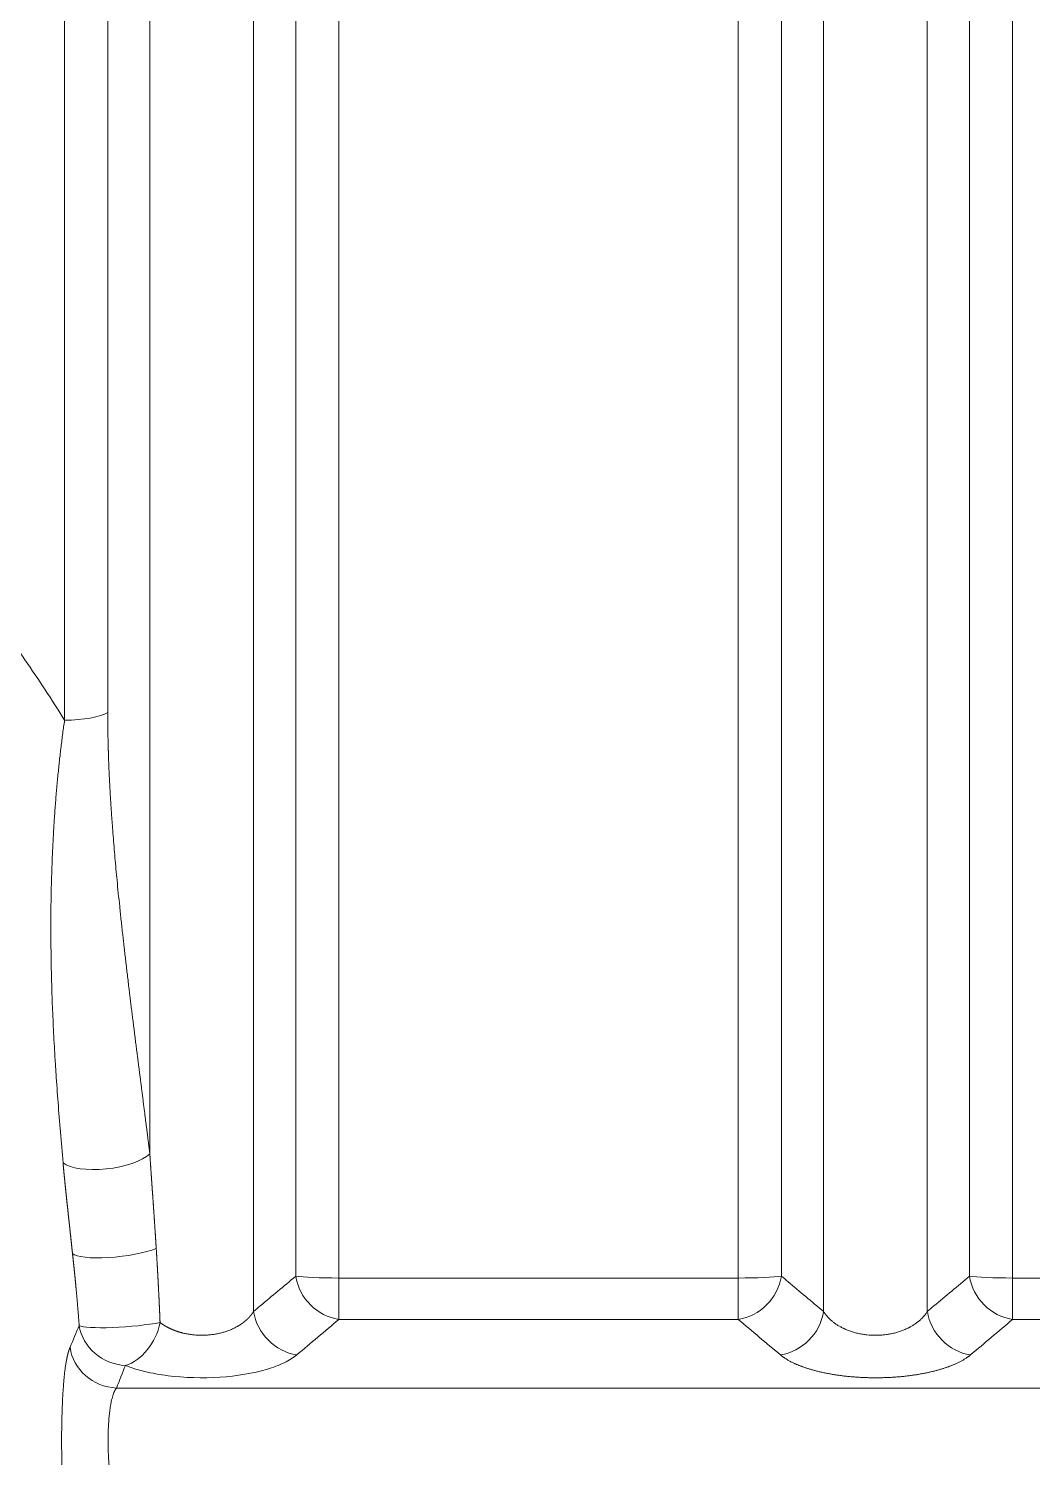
# Model space of a CAD drawing. Header units: millimetres. Extents: x 4664 to 8864, y -38 to 2932.
# Drawn here: x 8226.08 to 8253.87, y 2213.73 to 2253.27 of the extents above; entities that cross this region are included whole.
import ezdxf

# ---------------------------------------------------------------- set-up
doc = ezdxf.new("R2010")
doc.units = ezdxf.units.MM

msp = doc.modelspace()

# ---------------------------------------------------------------- linework, layer by layer
at = {"lineweight": 5}
for p, q in [((8229.44, 2222.134), (8229.44, 2274.057)), ((8232.313, 2217.773), (8232.313, 2274.057)), ((8248.088, 2217.773), (8248.088, 2274.057)), ((8250.961, 2217.773), (8250.961, 2274.057)), ((8227.08, 2271.134), (8227.08, 2234.135)), ((8234.673, 2217.553), (8234.673, 2271.134)), ((8245.728, 2217.553), (8245.728, 2271.134)), ((8253.321, 2271.134), (8253.321, 2217.553)), ((8228.274, 2234.352), (8228.274, 2270.722)), ((8233.478, 2270.722), (8233.478, 2218.747)), ((8246.923, 2218.747), (8246.923, 2270.722)), ((8252.127, 2270.722), (8252.127, 2218.747)), ((8245.728, 2218.698), (8234.673, 2218.698)), ((8255.019, 2218.698), (8253.321, 2218.698)), ((8234.673, 2217.553), (8245.728, 2217.553)), ((8253.321, 2217.553), (8255.019, 2217.553)), ((8257.907, 2215.653), (8228.514, 2215.653))]:
    msp.add_line(p, q, dxfattribs=at)
at = {"lineweight": 5, "extrusion": (0, 0, -1)}
for centre, major_axis, ratio, start_param, end_param in [((8227.08, 2234.499), (-1.306, 0), 0.278426, 3.557424, 4.712389), ((8228.245, 2222.19), (1.296, 0.16), 0.35862, 0.444825, 2.811339), ((8228.57, 2219.573), (1.298, 0.148), 0.217615, 0.656995, 2.962729), ((8234.673, 2218.78), (-1.306, 0), 0.063029, 4.712389, 5.867354), ((8234.673, 2218.78), (-0.843, 0.997), 0.871092, 3.911974, 5.320246), ((8245.728, 2218.78), (-1.306, 0), 0.063029, 3.557424, 4.712389), ((8245.728, 2218.78), (-0.843, -0.997), 0.871092, 4.104532, 5.512804), ((8253.321, 2218.78), (-1.306, 0), 0.063029, 4.712389, 5.867354), ((8253.321, 2218.78), (0.843, -0.997), 0.871092, 0.770381, 2.178653), ((8228.764, 2217.506), (-1.302, -0.095), 0.121176, 3.893779, 6.107343), ((8228.764, 2217.506), (0.485, 1.212), 0.714518, 1.322736, 2.630801), ((8233.507, 2217.798), (-0.84, 1), 0.87029, 3.909181, 5.323172), ((8246.894, 2217.798), (-0.84, -1), 0.87029, 4.101606, 5.515597), ((8252.156, 2217.798), (0.84, -1), 0.87029, 0.767588, 2.18158), ((8228.764, 2217.506), (-1.216, 0.477), 0.931354, 4.362239, 5.786054), ((8228.514, 2216.88), (-1.209, 0.494), 0.930648, 4.348997, 5.788724), ((8193.579, 2234.306), (0, 44.076), 0.874817, 1.992175, 2.007773)]:
    msp.add_ellipse(centre, major_axis=major_axis, ratio=ratio, start_param=start_param, end_param=end_param, dxfattribs=at)
at = {"lineweight": 5}
for points, degree, knots in [([(8227.08, 2234.135), (8226.728, 2234.702), (8226.363, 2235.258), (8225.606, 2236.349), (8225.213, 2236.885), (8224.401, 2237.935), (8223.981, 2238.45), (8223.331, 2239.207), (8223.111, 2239.457), (8222.776, 2239.827), (8222.607, 2240.012), (8222.407, 2240.225), (8222.307, 2240.332), (8222.257, 2240.385), (8222.232, 2240.411), (8222.219, 2240.425), (8222.213, 2240.431), (8222.21, 2240.435), (8222.208, 2240.436), (8222.207, 2240.437), (8222.207, 2240.437), (8222.207, 2240.438), (8221.75, 2240.918), (8221.282, 2241.386), (8220.563, 2242.069), (8220.321, 2242.293), (8219.953, 2242.625), (8219.768, 2242.79), (8219.551, 2242.98), (8219.442, 2243.075), (8219.387, 2243.122), (8219.359, 2243.146), (8219.346, 2243.158), (8219.339, 2243.164), (8219.336, 2243.166), (8219.334, 2243.168), (8219.333, 2243.169), (8219.333, 2243.169), (8219.332, 2243.169), (8219.332, 2243.169), (8218.823, 2243.606), (8218.305, 2244.029), (8217.249, 2244.846), (8216.712, 2245.241), (8216.165, 2245.621)], 3, [0, 0, 0, 0, 0.125, 0.125, 0.25, 0.25, 0.375, 0.375, 0.4375, 0.4375, 0.46875, 0.484375, 0.492188, 0.496094, 0.498047, 0.499023, 0.499512, 0.499756, 0.499878, 0.499939, 0.499939, 0.5, 0.5, 0.625, 0.625, 0.6875, 0.6875, 0.71875, 0.734375, 0.742188, 0.746094, 0.748047, 0.749023, 0.749512, 0.749756, 0.749878, 0.749939, 0.749969, 0.749969, 0.75, 0.75, 0.875, 0.875, 1, 1, 1, 1]), ([(8227.08, 2234.135), (8227.063, 2234.016), (8227.029, 2233.773), (8226.982, 2233.399), (8226.938, 2233.015), (8226.897, 2232.622), (8226.859, 2232.22), (8226.825, 2231.808), (8226.805, 2231.529), (8226.791, 2231.317), (8226.784, 2231.21), (8226.777, 2231.085), (8226.773, 2231.022), (8226.771, 2230.991), (8226.77, 2230.975), (8226.77, 2230.967), (8226.77, 2230.963), (8226.77, 2230.961), (8226.77, 2230.96), (8226.769, 2230.96), (8226.769, 2230.959), (8226.769, 2230.959), (8226.769, 2230.959), (8226.769, 2230.959), (8226.769, 2230.959), (8226.757, 2230.728), (8226.745, 2230.492), (8226.731, 2230.129), (8226.727, 2230.006), (8226.719, 2229.758), (8226.713, 2229.508), (8226.705, 2229.123), (8226.701, 2228.729), (8226.701, 2228.461), (8226.701, 2228.258), (8226.701, 2228.155), (8226.702, 2228.035), (8226.702, 2227.975), (8226.703, 2227.944), (8226.703, 2227.929), (8226.703, 2227.922), (8226.703, 2227.918), (8226.703, 2227.916), (8226.703, 2227.915), (8226.703, 2227.915), (8226.703, 2227.914), (8226.703, 2227.914), (8226.703, 2227.914), (8226.703, 2227.914), (8226.703, 2227.914), (8226.705, 2227.696), (8226.709, 2227.474), (8226.718, 2227.023), (8226.724, 2226.793), (8226.736, 2226.442), (8226.74, 2226.325), (8226.749, 2226.087), (8226.755, 2225.967), (8226.771, 2225.603), (8226.783, 2225.357), (8226.805, 2224.981), (8226.812, 2224.854), (8226.824, 2224.663), (8226.828, 2224.599), (8226.836, 2224.47), (8226.84, 2224.406), (8226.862, 2224.082), (8226.88, 2223.819), (8226.921, 2223.283), (8226.942, 2223.011), (8226.988, 2222.457), (8227.012, 2222.175), (8227.038, 2221.888)], 3, [0, 0, 0, 0, 0.03125, 0.0625, 0.09375, 0.125, 0.15625, 0.1875, 0.21875, 0.21875, 0.234375, 0.242188, 0.246094, 0.248047, 0.249023, 0.249512, 0.249756, 0.249878, 0.249939, 0.249969, 0.249985, 0.249992, 0.249996, 0.249996, 0.25, 0.25, 0.3125, 0.3125, 0.34375, 0.34375, 0.375, 0.40625, 0.4375, 0.46875, 0.46875, 0.484375, 0.492188, 0.496094, 0.498047, 0.499023, 0.499512, 0.499756, 0.499878, 0.499939, 0.499969, 0.499985, 0.499992, 0.499996, 0.499996, 0.5, 0.5, 0.5625, 0.5625, 0.625, 0.625, 0.65625, 0.65625, 0.6875, 0.6875, 0.75, 0.75, 0.78125, 0.78125, 0.796875, 0.796875, 0.8125, 0.8125, 0.875, 0.875, 0.9375, 0.9375, 1, 1, 1, 1]), ([(8229.44, 2222.134), (8229.439, 2222.143), (8229.436, 2222.163), (8229.433, 2222.192), (8229.429, 2222.222), (8229.425, 2222.255), (8229.42, 2222.288), (8229.416, 2222.323), (8229.412, 2222.36), (8229.407, 2222.398), (8229.402, 2222.437), (8229.397, 2222.478), (8229.391, 2222.52), (8229.386, 2222.564), (8229.38, 2222.609), (8229.374, 2222.656), (8229.368, 2222.704), (8229.362, 2222.753), (8229.356, 2222.804), (8229.349, 2222.856), (8229.342, 2222.91), (8229.335, 2222.965), (8229.328, 2223.022), (8229.321, 2223.08), (8229.313, 2223.139), (8229.306, 2223.2), (8229.298, 2223.262), (8229.29, 2223.326), (8229.281, 2223.391), (8229.273, 2223.458), (8229.264, 2223.525), (8229.256, 2223.595), (8229.244, 2223.686), (8229.229, 2223.799), (8229.213, 2223.93), (8229.197, 2224.057), (8229.181, 2224.18), (8229.166, 2224.298), (8229.151, 2224.413), (8229.137, 2224.523), (8229.124, 2224.629), (8229.111, 2224.731), (8229.098, 2224.829), (8229.086, 2224.923), (8229.075, 2225.013), (8229.064, 2225.098), (8229.049, 2225.215), (8229.03, 2225.363), (8229.008, 2225.543), (8228.986, 2225.718), (8228.964, 2225.889), (8228.943, 2226.057), (8228.923, 2226.221), (8228.903, 2226.38), (8228.884, 2226.536), (8228.856, 2226.771), (8228.819, 2227.08), (8228.773, 2227.463), (8228.731, 2227.833), (8228.688, 2228.208), (8228.647, 2228.588), (8228.606, 2228.971), (8228.568, 2229.342), (8228.533, 2229.691), (8228.503, 2230.019), (8228.475, 2230.328), (8228.449, 2230.632), (8228.424, 2230.931), (8228.406, 2231.179), (8228.391, 2231.376), (8228.381, 2231.523), (8228.371, 2231.668), (8228.362, 2231.812), (8228.353, 2231.954), (8228.344, 2232.094), (8228.337, 2232.233), (8228.329, 2232.37), (8228.322, 2232.505), (8228.316, 2232.638), (8228.311, 2232.739), (8228.308, 2232.806), (8228.307, 2232.842), (8228.305, 2232.877), (8228.304, 2232.913), (8228.303, 2232.948), (8228.301, 2232.984), (8228.3, 2233.019), (8228.299, 2233.054), (8228.297, 2233.09), (8228.296, 2233.125), (8228.295, 2233.16), (8228.294, 2233.195), (8228.293, 2233.23), (8228.292, 2233.265), (8228.291, 2233.3), (8228.29, 2233.334), (8228.289, 2233.369), (8228.288, 2233.404), (8228.287, 2233.438), (8228.286, 2233.473), (8228.285, 2233.507), (8228.284, 2233.542), (8228.283, 2233.576), (8228.283, 2233.611), (8228.282, 2233.645), (8228.281, 2233.679), (8228.281, 2233.713), (8228.28, 2233.747), (8228.279, 2233.781), (8228.279, 2233.815), (8228.278, 2233.849), (8228.278, 2233.883), (8228.277, 2233.917), (8228.277, 2233.951), (8228.276, 2233.985), (8228.276, 2234.018), (8228.276, 2234.052), (8228.276, 2234.085), (8228.275, 2234.119), (8228.275, 2234.152), (8228.275, 2234.186), (8228.275, 2234.219), (8228.275, 2234.252), (8228.275, 2234.286), (8228.274, 2234.319), (8228.274, 2234.341), (8228.274, 2234.352)], 3, [0, 0, 0, 0, 0.002258, 0.004635, 0.007131, 0.009745, 0.012478, 0.01533, 0.0183, 0.021389, 0.024597, 0.027923, 0.031367, 0.03493, 0.038611, 0.04241, 0.046328, 0.050363, 0.054517, 0.058789, 0.063178, 0.067686, 0.072311, 0.077054, 0.081915, 0.086893, 0.091989, 0.097203, 0.102533, 0.107981, 0.113546, 0.119229, 0.125028, 0.136149, 0.146931, 0.157375, 0.167481, 0.177248, 0.186679, 0.195773, 0.20453, 0.212952, 0.221038, 0.228788, 0.236204, 0.243284, 0.250031, 0.265189, 0.280029, 0.294551, 0.308755, 0.322642, 0.336213, 0.349469, 0.362409, 0.375035, 0.407781, 0.439525, 0.470274, 0.500032, 0.53287, 0.564637, 0.595338, 0.62498, 0.650928, 0.676384, 0.701352, 0.725837, 0.749842, 0.761985, 0.773967, 0.78579, 0.797454, 0.808959, 0.820307, 0.831498, 0.842533, 0.853413, 0.864137, 0.874708, 0.877567, 0.880419, 0.883266, 0.886106, 0.88894, 0.891767, 0.894589, 0.897405, 0.900214, 0.903017, 0.905814, 0.908606, 0.911391, 0.91417, 0.916942, 0.919709, 0.92247, 0.925225, 0.927974, 0.930717, 0.933454, 0.936186, 0.938911, 0.94163, 0.944344, 0.947051, 0.949753, 0.952449, 0.955139, 0.957824, 0.960502, 0.963175, 0.965842, 0.968504, 0.971159, 0.973809, 0.976454, 0.979092, 0.981725, 0.984353, 0.986975, 0.989591, 0.992201, 0.994806, 0.997406, 1, 1, 1, 1]), ([(8227.038, 2221.888), (8227.038, 2221.883), (8227.039, 2221.872), (8227.04, 2221.856), (8227.042, 2221.84), (8227.043, 2221.824), (8227.045, 2221.808), (8227.046, 2221.792), (8227.048, 2221.776), (8227.049, 2221.76), (8227.051, 2221.744), (8227.052, 2221.728), (8227.054, 2221.712), (8227.055, 2221.696), (8227.057, 2221.68), (8227.058, 2221.663), (8227.06, 2221.647), (8227.061, 2221.631), (8227.063, 2221.615), (8227.064, 2221.598), (8227.066, 2221.582), (8227.067, 2221.566), (8227.069, 2221.55), (8227.071, 2221.533), (8227.072, 2221.517), (8227.074, 2221.501), (8227.075, 2221.484), (8227.077, 2221.468), (8227.079, 2221.452), (8227.08, 2221.435), (8227.082, 2221.419), (8227.084, 2221.402), (8227.085, 2221.386), (8227.087, 2221.369), (8227.088, 2221.353), (8227.09, 2221.336), (8227.092, 2221.32), (8227.093, 2221.303), (8227.095, 2221.287), (8227.097, 2221.27), (8227.099, 2221.254), (8227.1, 2221.237), (8227.102, 2221.22), (8227.104, 2221.204), (8227.105, 2221.187), (8227.107, 2221.17), (8227.109, 2221.154), (8227.111, 2221.137), (8227.112, 2221.12), (8227.114, 2221.104), (8227.116, 2221.087), (8227.118, 2221.07), (8227.119, 2221.053), (8227.121, 2221.036), (8227.123, 2221.02), (8227.125, 2221.003), (8227.126, 2220.986), (8227.128, 2220.969), (8227.13, 2220.952), (8227.132, 2220.935), (8227.134, 2220.918), (8227.135, 2220.901), (8227.137, 2220.884), (8227.139, 2220.867), (8227.141, 2220.85), (8227.143, 2220.833), (8227.144, 2220.816), (8227.146, 2220.799), (8227.148, 2220.782), (8227.15, 2220.765), (8227.152, 2220.748), (8227.154, 2220.731), (8227.155, 2220.714), (8227.157, 2220.696), (8227.159, 2220.679), (8227.161, 2220.662), (8227.163, 2220.645), (8227.165, 2220.628), (8227.167, 2220.61), (8227.168, 2220.593), (8227.17, 2220.576), (8227.172, 2220.559), (8227.174, 2220.541), (8227.176, 2220.524), (8227.178, 2220.507), (8227.18, 2220.489), (8227.182, 2220.472), (8227.183, 2220.454), (8227.185, 2220.437), (8227.187, 2220.42), (8227.189, 2220.402), (8227.191, 2220.385), (8227.193, 2220.367), (8227.195, 2220.35), (8227.197, 2220.332), (8227.199, 2220.315), (8227.201, 2220.297), (8227.202, 2220.279), (8227.204, 2220.262), (8227.206, 2220.244), (8227.208, 2220.227), (8227.21, 2220.209), (8227.212, 2220.191), (8227.214, 2220.174), (8227.216, 2220.156), (8227.218, 2220.138), (8227.22, 2220.12), (8227.222, 2220.103), (8227.224, 2220.085), (8227.225, 2220.067), (8227.227, 2220.049), (8227.229, 2220.031), (8227.231, 2220.013), (8227.233, 2219.996), (8227.235, 2219.978), (8227.237, 2219.96), (8227.239, 2219.942), (8227.241, 2219.924), (8227.243, 2219.906), (8227.245, 2219.888), (8227.247, 2219.87), (8227.249, 2219.852), (8227.251, 2219.834), (8227.253, 2219.816), (8227.254, 2219.798), (8227.256, 2219.78), (8227.258, 2219.762), (8227.26, 2219.743), (8227.262, 2219.725), (8227.264, 2219.707), (8227.266, 2219.689), (8227.268, 2219.671), (8227.27, 2219.653), (8227.272, 2219.634), (8227.274, 2219.616), (8227.276, 2219.598), (8227.278, 2219.58), (8227.28, 2219.561), (8227.282, 2219.543), (8227.284, 2219.525), (8227.285, 2219.506), (8227.287, 2219.488), (8227.289, 2219.469), (8227.291, 2219.451), (8227.293, 2219.433), (8227.295, 2219.414), (8227.297, 2219.396), (8227.298, 2219.383), (8227.299, 2219.377)], 3, [0, 0, 0, 0, 0.006599, 0.013201, 0.019807, 0.026414, 0.033025, 0.039639, 0.046256, 0.052876, 0.059498, 0.066124, 0.072752, 0.079384, 0.086019, 0.092656, 0.099297, 0.105941, 0.112588, 0.119238, 0.125891, 0.132547, 0.139206, 0.145868, 0.152534, 0.159202, 0.165874, 0.172549, 0.179227, 0.185909, 0.192593, 0.199281, 0.205972, 0.212666, 0.219364, 0.226064, 0.232768, 0.239476, 0.246186, 0.2529, 0.259618, 0.266338, 0.273062, 0.27979, 0.28652, 0.293255, 0.299992, 0.306733, 0.313477, 0.320225, 0.326976, 0.333731, 0.340489, 0.347251, 0.354016, 0.360785, 0.367557, 0.374333, 0.381112, 0.387895, 0.394681, 0.401471, 0.408264, 0.415062, 0.421862, 0.428667, 0.435475, 0.442286, 0.449102, 0.455921, 0.462743, 0.469569, 0.4764, 0.483233, 0.490071, 0.496912, 0.503757, 0.510605, 0.517458, 0.524314, 0.531174, 0.538038, 0.544906, 0.551777, 0.558652, 0.565532, 0.572415, 0.579302, 0.586192, 0.593087, 0.599985, 0.606888, 0.613794, 0.620705, 0.627619, 0.634537, 0.641459, 0.648385, 0.655316, 0.66225, 0.669188, 0.67613, 0.683076, 0.690027, 0.696981, 0.703939, 0.710902, 0.717868, 0.724839, 0.731814, 0.738792, 0.745775, 0.752763, 0.759754, 0.766749, 0.773749, 0.780753, 0.787761, 0.794773, 0.801789, 0.80881, 0.815835, 0.822864, 0.829897, 0.836935, 0.843976, 0.851023, 0.858073, 0.865128, 0.872187, 0.87925, 0.886318, 0.89339, 0.900467, 0.907547, 0.914633, 0.921722, 0.928816, 0.935915, 0.943017, 0.950125, 0.957236, 0.964352, 0.971473, 0.978598, 0.985727, 0.992861, 1, 1, 1, 1]), ([(8229.617, 2219.518), (8229.617, 2219.526), (8229.616, 2219.542), (8229.614, 2219.567), (8229.612, 2219.591), (8229.611, 2219.616), (8229.609, 2219.641), (8229.608, 2219.665), (8229.606, 2219.69), (8229.605, 2219.714), (8229.603, 2219.739), (8229.601, 2219.763), (8229.6, 2219.788), (8229.598, 2219.813), (8229.597, 2219.837), (8229.595, 2219.862), (8229.594, 2219.886), (8229.592, 2219.911), (8229.59, 2219.935), (8229.589, 2219.96), (8229.587, 2219.984), (8229.585, 2220.009), (8229.584, 2220.033), (8229.582, 2220.058), (8229.581, 2220.082), (8229.579, 2220.107), (8229.577, 2220.132), (8229.576, 2220.156), (8229.574, 2220.181), (8229.572, 2220.205), (8229.571, 2220.23), (8229.569, 2220.254), (8229.567, 2220.279), (8229.566, 2220.303), (8229.564, 2220.328), (8229.562, 2220.352), (8229.561, 2220.377), (8229.559, 2220.401), (8229.557, 2220.426), (8229.556, 2220.45), (8229.554, 2220.475), (8229.552, 2220.499), (8229.551, 2220.524), (8229.549, 2220.548), (8229.547, 2220.573), (8229.546, 2220.597), (8229.544, 2220.622), (8229.542, 2220.646), (8229.541, 2220.671), (8229.539, 2220.695), (8229.537, 2220.72), (8229.536, 2220.744), (8229.534, 2220.769), (8229.532, 2220.793), (8229.531, 2220.817), (8229.529, 2220.842), (8229.527, 2220.866), (8229.525, 2220.891), (8229.524, 2220.915), (8229.522, 2220.94), (8229.52, 2220.964), (8229.519, 2220.989), (8229.517, 2221.013), (8229.515, 2221.038), (8229.514, 2221.062), (8229.512, 2221.086), (8229.51, 2221.111), (8229.508, 2221.135), (8229.507, 2221.16), (8229.505, 2221.184), (8229.503, 2221.209), (8229.502, 2221.233), (8229.5, 2221.257), (8229.498, 2221.282), (8229.496, 2221.306), (8229.495, 2221.331), (8229.493, 2221.355), (8229.491, 2221.379), (8229.49, 2221.404), (8229.488, 2221.428), (8229.486, 2221.453), (8229.485, 2221.477), (8229.483, 2221.501), (8229.481, 2221.526), (8229.48, 2221.55), (8229.478, 2221.575), (8229.476, 2221.599), (8229.474, 2221.623), (8229.473, 2221.648), (8229.471, 2221.672), (8229.469, 2221.696), (8229.468, 2221.721), (8229.466, 2221.745), (8229.464, 2221.769), (8229.463, 2221.794), (8229.461, 2221.818), (8229.459, 2221.842), (8229.458, 2221.867), (8229.456, 2221.891), (8229.454, 2221.915), (8229.453, 2221.94), (8229.451, 2221.964), (8229.449, 2221.988), (8229.448, 2222.013), (8229.446, 2222.037), (8229.445, 2222.061), (8229.443, 2222.086), (8229.441, 2222.11), (8229.44, 2222.126), (8229.44, 2222.134)], 3, [0, 0, 0, 0, 0.009303, 0.018608, 0.027912, 0.037218, 0.046525, 0.055832, 0.06514, 0.074449, 0.083758, 0.093068, 0.10238, 0.111692, 0.121004, 0.130318, 0.139632, 0.148947, 0.158263, 0.167579, 0.176897, 0.186215, 0.195534, 0.204853, 0.214174, 0.223495, 0.232817, 0.24214, 0.251464, 0.260789, 0.270114, 0.27944, 0.288767, 0.298094, 0.307423, 0.316752, 0.326082, 0.335413, 0.344745, 0.354077, 0.363411, 0.372745, 0.382079, 0.391415, 0.400752, 0.410089, 0.419427, 0.428766, 0.438106, 0.447446, 0.456788, 0.46613, 0.475473, 0.484817, 0.494161, 0.503507, 0.512853, 0.5222, 0.531548, 0.540897, 0.550246, 0.559596, 0.568948, 0.578299, 0.587652, 0.597006, 0.60636, 0.615716, 0.625072, 0.634429, 0.643786, 0.653145, 0.662504, 0.671865, 0.681226, 0.690588, 0.69995, 0.709314, 0.718678, 0.728043, 0.73741, 0.746776, 0.756144, 0.765513, 0.774882, 0.784252, 0.793623, 0.802995, 0.812368, 0.821742, 0.831116, 0.840491, 0.849867, 0.859244, 0.868622, 0.878001, 0.88738, 0.896761, 0.906142, 0.915524, 0.924907, 0.93429, 0.943675, 0.95306, 0.962447, 0.971834, 0.981222, 0.99061, 1, 1, 1, 1]), ([(8229.723, 2217.467), (8229.723, 2217.475), (8229.722, 2217.492), (8229.721, 2217.517), (8229.72, 2217.542), (8229.719, 2217.568), (8229.718, 2217.593), (8229.717, 2217.618), (8229.716, 2217.643), (8229.715, 2217.668), (8229.714, 2217.693), (8229.713, 2217.718), (8229.712, 2217.743), (8229.711, 2217.768), (8229.709, 2217.793), (8229.708, 2217.817), (8229.707, 2217.842), (8229.706, 2217.867), (8229.705, 2217.892), (8229.704, 2217.917), (8229.703, 2217.941), (8229.702, 2217.966), (8229.7, 2217.991), (8229.699, 2218.015), (8229.698, 2218.04), (8229.697, 2218.065), (8229.696, 2218.089), (8229.695, 2218.114), (8229.694, 2218.138), (8229.692, 2218.163), (8229.691, 2218.187), (8229.69, 2218.212), (8229.689, 2218.236), (8229.688, 2218.261), (8229.686, 2218.285), (8229.685, 2218.309), (8229.684, 2218.334), (8229.683, 2218.358), (8229.682, 2218.382), (8229.68, 2218.407), (8229.679, 2218.431), (8229.678, 2218.455), (8229.677, 2218.479), (8229.675, 2218.503), (8229.674, 2218.528), (8229.673, 2218.552), (8229.672, 2218.576), (8229.67, 2218.6), (8229.669, 2218.624), (8229.668, 2218.648), (8229.666, 2218.672), (8229.665, 2218.696), (8229.664, 2218.72), (8229.663, 2218.744), (8229.661, 2218.767), (8229.66, 2218.791), (8229.659, 2218.815), (8229.657, 2218.839), (8229.656, 2218.863), (8229.655, 2218.886), (8229.653, 2218.91), (8229.652, 2218.934), (8229.651, 2218.958), (8229.649, 2218.981), (8229.648, 2219.005), (8229.647, 2219.028), (8229.645, 2219.052), (8229.644, 2219.075), (8229.642, 2219.099), (8229.641, 2219.122), (8229.64, 2219.146), (8229.638, 2219.169), (8229.637, 2219.193), (8229.636, 2219.216), (8229.634, 2219.24), (8229.633, 2219.263), (8229.631, 2219.286), (8229.63, 2219.309), (8229.629, 2219.333), (8229.627, 2219.356), (8229.626, 2219.379), (8229.624, 2219.402), (8229.623, 2219.425), (8229.621, 2219.449), (8229.62, 2219.472), (8229.619, 2219.495), (8229.618, 2219.51), (8229.617, 2219.518)], 3, [0, 0, 0, 0, 0.012238, 0.024464, 0.036679, 0.048883, 0.061075, 0.073256, 0.085426, 0.097584, 0.109731, 0.121867, 0.133992, 0.146105, 0.158207, 0.170297, 0.182377, 0.194445, 0.206502, 0.218547, 0.230581, 0.242604, 0.254616, 0.266616, 0.278606, 0.290583, 0.30255, 0.314505, 0.326449, 0.338382, 0.350304, 0.362214, 0.374113, 0.386001, 0.397877, 0.409742, 0.421596, 0.433439, 0.445271, 0.457091, 0.4689, 0.480698, 0.492484, 0.504259, 0.516023, 0.527776, 0.539518, 0.551248, 0.562967, 0.574675, 0.586372, 0.598058, 0.609732, 0.621395, 0.633047, 0.644687, 0.656317, 0.667935, 0.679542, 0.691138, 0.702722, 0.714296, 0.725858, 0.737409, 0.748949, 0.760478, 0.771995, 0.783501, 0.794997, 0.80648, 0.817953, 0.829415, 0.840865, 0.852305, 0.863733, 0.87515, 0.886555, 0.89795, 0.909333, 0.920706, 0.932067, 0.943417, 0.954756, 0.966084, 0.9774, 0.988706, 1, 1, 1, 1]), ([(8227.299, 2219.377), (8227.3, 2219.371), (8227.301, 2219.358), (8227.303, 2219.339), (8227.305, 2219.32), (8227.307, 2219.301), (8227.31, 2219.282), (8227.312, 2219.263), (8227.314, 2219.244), (8227.316, 2219.225), (8227.318, 2219.206), (8227.32, 2219.187), (8227.322, 2219.168), (8227.324, 2219.149), (8227.326, 2219.13), (8227.328, 2219.11), (8227.33, 2219.091), (8227.332, 2219.072), (8227.334, 2219.053), (8227.337, 2219.033), (8227.339, 2219.014), (8227.341, 2218.995), (8227.343, 2218.975), (8227.345, 2218.956), (8227.347, 2218.937), (8227.349, 2218.917), (8227.351, 2218.898), (8227.353, 2218.878), (8227.355, 2218.859), (8227.357, 2218.839), (8227.359, 2218.82), (8227.361, 2218.8), (8227.363, 2218.781), (8227.365, 2218.761), (8227.367, 2218.742), (8227.369, 2218.722), (8227.371, 2218.702), (8227.372, 2218.683), (8227.374, 2218.663), (8227.376, 2218.643), (8227.378, 2218.624), (8227.38, 2218.604), (8227.382, 2218.584), (8227.384, 2218.564), (8227.386, 2218.545), (8227.388, 2218.525), (8227.39, 2218.505), (8227.392, 2218.485), (8227.394, 2218.465), (8227.395, 2218.445), (8227.397, 2218.425), (8227.399, 2218.405), (8227.402, 2218.379), (8227.405, 2218.345), (8227.409, 2218.304), (8227.412, 2218.264), (8227.416, 2218.223), (8227.42, 2218.182), (8227.423, 2218.141), (8227.427, 2218.1), (8227.43, 2218.059), (8227.434, 2218.017), (8227.437, 2217.976), (8227.441, 2217.934), (8227.444, 2217.893), (8227.448, 2217.851), (8227.451, 2217.809), (8227.455, 2217.767), (8227.458, 2217.725), (8227.461, 2217.683), (8227.465, 2217.64), (8227.468, 2217.598), (8227.471, 2217.556), (8227.474, 2217.513), (8227.478, 2217.47), (8227.481, 2217.427), (8227.483, 2217.399), (8227.484, 2217.385)], 3, [0, 0, 0, 0, 0.009611, 0.019231, 0.028858, 0.038493, 0.048136, 0.057787, 0.067445, 0.077112, 0.086786, 0.096469, 0.106159, 0.115857, 0.125564, 0.135278, 0.145, 0.15473, 0.164469, 0.174215, 0.183969, 0.193732, 0.203502, 0.213281, 0.223068, 0.232862, 0.242665, 0.252476, 0.262295, 0.272123, 0.281958, 0.291802, 0.301654, 0.311514, 0.321382, 0.331258, 0.341143, 0.351036, 0.360937, 0.370847, 0.380764, 0.39069, 0.400625, 0.410567, 0.420518, 0.430478, 0.440445, 0.450421, 0.460406, 0.470399, 0.4804, 0.490409, 0.500427, 0.520722, 0.541061, 0.561446, 0.581874, 0.602348, 0.622867, 0.643431, 0.66404, 0.684694, 0.705394, 0.726139, 0.74693, 0.767766, 0.788648, 0.809576, 0.83055, 0.851569, 0.872635, 0.893747, 0.914905, 0.936109, 0.957359, 0.978656, 1, 1, 1, 1]), ([(8233.478, 2218.747), (8233.151, 2218.473), (8232.823, 2218.199), (8232.434, 2217.875), (8232.373, 2217.824), (8232.313, 2217.773)], 3, [0, 0, 0, 0, 0.843933, 0.843933, 1, 1, 1, 1]), ([(8248.088, 2217.773), (8247.76, 2218.047), (8247.432, 2218.321), (8247.044, 2218.646), (8246.984, 2218.696), (8246.923, 2218.747)], 3, [0, 0, 0, 0, 0.843933, 0.843933, 1, 1, 1, 1]), ([(8252.127, 2218.747), (8251.8, 2218.473), (8251.472, 2218.199), (8251.083, 2217.875), (8251.022, 2217.824), (8250.961, 2217.773)], 3, [0, 0, 0, 0, 0.843933, 0.843933, 1, 1, 1, 1]), ([(8232.313, 2217.773), (8232.312, 2217.772), (8232.31, 2217.769), (8232.308, 2217.766), (8232.306, 2217.762), (8232.303, 2217.758), (8232.301, 2217.754), (8232.298, 2217.751), (8232.296, 2217.747), (8232.293, 2217.743), (8232.291, 2217.739), (8232.288, 2217.736), (8232.286, 2217.732), (8232.283, 2217.728), (8232.281, 2217.725), (8232.278, 2217.721), (8232.275, 2217.717), (8232.273, 2217.714), (8232.27, 2217.71), (8232.267, 2217.706), (8232.265, 2217.703), (8232.262, 2217.699), (8232.259, 2217.696), (8232.257, 2217.692), (8232.254, 2217.689), (8232.251, 2217.685), (8232.249, 2217.681), (8232.246, 2217.678), (8232.243, 2217.674), (8232.24, 2217.671), (8232.237, 2217.667), (8232.235, 2217.664), (8232.232, 2217.66), (8232.229, 2217.657), (8232.226, 2217.654), (8232.223, 2217.65), (8232.22, 2217.647), (8232.217, 2217.643), (8232.214, 2217.64), (8232.211, 2217.637), (8232.208, 2217.633), (8232.205, 2217.63), (8232.202, 2217.626), (8232.199, 2217.623), (8232.196, 2217.62), (8232.193, 2217.617), (8232.19, 2217.613), (8232.187, 2217.61), (8232.184, 2217.607), (8232.181, 2217.603), (8232.178, 2217.6), (8232.175, 2217.597), (8232.172, 2217.594), (8232.169, 2217.59), (8232.166, 2217.587), (8232.163, 2217.584), (8232.159, 2217.581), (8232.156, 2217.578), (8232.153, 2217.575), (8232.15, 2217.571), (8232.147, 2217.568), (8232.143, 2217.565), (8232.14, 2217.562), (8232.137, 2217.559), (8232.134, 2217.556), (8232.13, 2217.553), (8232.127, 2217.55), (8232.124, 2217.547), (8232.121, 2217.544), (8232.117, 2217.541), (8232.114, 2217.538), (8232.111, 2217.535), (8232.107, 2217.532), (8232.104, 2217.529), (8232.101, 2217.526), (8232.097, 2217.523), (8232.094, 2217.52), (8232.09, 2217.517), (8232.087, 2217.514), (8232.084, 2217.511), (8232.08, 2217.508), (8232.077, 2217.505), (8232.073, 2217.502), (8232.07, 2217.499), (8232.066, 2217.497), (8232.063, 2217.494), (8232.059, 2217.491), (8232.056, 2217.488), (8232.052, 2217.485), (8232.049, 2217.482), (8232.045, 2217.48), (8232.042, 2217.477), (8232.038, 2217.474), (8232.035, 2217.471), (8232.031, 2217.469), (8232.028, 2217.466), (8232.024, 2217.463), (8232.021, 2217.461), (8232.017, 2217.458), (8232.013, 2217.455), (8232.01, 2217.453), (8232.006, 2217.45), (8232.003, 2217.447), (8231.999, 2217.445), (8231.995, 2217.442), (8231.992, 2217.439), (8231.988, 2217.437), (8231.984, 2217.434), (8231.981, 2217.432), (8231.977, 2217.429), (8231.973, 2217.427), (8231.97, 2217.424), (8231.966, 2217.422), (8231.962, 2217.419), (8231.959, 2217.417), (8231.955, 2217.414), (8231.951, 2217.412), (8231.948, 2217.409), (8231.944, 2217.407), (8231.94, 2217.404), (8231.936, 2217.402), (8231.933, 2217.399), (8231.929, 2217.397), (8231.925, 2217.395), (8231.921, 2217.392), (8231.918, 2217.39), (8231.914, 2217.388), (8231.91, 2217.385), (8231.906, 2217.383), (8231.902, 2217.381), (8231.899, 2217.378), (8231.895, 2217.376), (8231.891, 2217.374), (8231.859, 2217.355), (8231.798, 2217.321), (8231.702, 2217.276), (8231.602, 2217.237), (8231.5, 2217.203), (8231.395, 2217.174), (8231.289, 2217.151), (8231.179, 2217.133), (8231.064, 2217.12), (8230.946, 2217.114), (8230.828, 2217.113), (8230.709, 2217.119), (8230.592, 2217.131), (8230.475, 2217.149), (8230.397, 2217.165), (8230.353, 2217.176), (8230.344, 2217.178), (8230.335, 2217.181), (8230.325, 2217.183), (8230.316, 2217.186), (8230.307, 2217.188), (8230.298, 2217.191), (8230.288, 2217.193), (8230.279, 2217.196), (8230.27, 2217.198), (8230.261, 2217.201), (8230.252, 2217.204), (8230.242, 2217.207), (8230.233, 2217.21), (8230.224, 2217.212), (8230.215, 2217.215), (8230.206, 2217.218), (8230.197, 2217.221), (8230.188, 2217.224), (8230.179, 2217.228), (8230.17, 2217.231), (8230.161, 2217.234), (8230.152, 2217.237), (8230.143, 2217.241), (8230.134, 2217.244), (8230.125, 2217.247), (8230.116, 2217.251), (8230.107, 2217.254), (8230.098, 2217.258), (8230.089, 2217.261), (8230.081, 2217.265), (8230.072, 2217.268), (8230.063, 2217.272), (8230.054, 2217.276), (8230.046, 2217.28), (8230.037, 2217.284), (8230.028, 2217.287), (8230.02, 2217.291), (8230.011, 2217.295), (8230.002, 2217.299), (8229.994, 2217.303), (8229.985, 2217.307), (8229.977, 2217.312), (8229.968, 2217.316), (8229.96, 2217.32), (8229.951, 2217.324), (8229.943, 2217.329), (8229.935, 2217.333), (8229.926, 2217.337), (8229.918, 2217.342), (8229.91, 2217.346), (8229.902, 2217.351), (8229.893, 2217.355), (8229.885, 2217.36), (8229.877, 2217.365), (8229.869, 2217.369), (8229.861, 2217.374), (8229.853, 2217.379), (8229.845, 2217.384), (8229.837, 2217.389), (8229.829, 2217.393), (8229.821, 2217.398), (8229.814, 2217.403), (8229.806, 2217.408), (8229.798, 2217.414), (8229.79, 2217.419), (8229.783, 2217.424), (8229.775, 2217.429), (8229.768, 2217.434), (8229.76, 2217.44), (8229.753, 2217.445), (8229.745, 2217.45), (8229.738, 2217.456), (8229.73, 2217.461), (8229.726, 2217.465), (8229.723, 2217.467)], 3, [0, 0, 0, 0, 0.002134, 0.004264, 0.00639, 0.008513, 0.010632, 0.012747, 0.014858, 0.016966, 0.01907, 0.02117, 0.023266, 0.025359, 0.027448, 0.029533, 0.031614, 0.033692, 0.035766, 0.037836, 0.039903, 0.041965, 0.044025, 0.04608, 0.048132, 0.050179, 0.052224, 0.054264, 0.056301, 0.058334, 0.060363, 0.062389, 0.064411, 0.066429, 0.068444, 0.070455, 0.072462, 0.074465, 0.076465, 0.078461, 0.080453, 0.082442, 0.084427, 0.086408, 0.088386, 0.09036, 0.09233, 0.094297, 0.09626, 0.098219, 0.100175, 0.102126, 0.104075, 0.106019, 0.10796, 0.109897, 0.111831, 0.113761, 0.115687, 0.11761, 0.119529, 0.121444, 0.123356, 0.125264, 0.127168, 0.129069, 0.130966, 0.13286, 0.13475, 0.136636, 0.138519, 0.140398, 0.142273, 0.144145, 0.146013, 0.147877, 0.149738, 0.151596, 0.153449, 0.155299, 0.157146, 0.158989, 0.160828, 0.162664, 0.164496, 0.166325, 0.16815, 0.169971, 0.171789, 0.173603, 0.175414, 0.177221, 0.179024, 0.180824, 0.182621, 0.184414, 0.186203, 0.187989, 0.189771, 0.191549, 0.193325, 0.195096, 0.196864, 0.198629, 0.20039, 0.202147, 0.203901, 0.205651, 0.207398, 0.209142, 0.210881, 0.212618, 0.214351, 0.21608, 0.217806, 0.219528, 0.221247, 0.222962, 0.224674, 0.226383, 0.228088, 0.229789, 0.231487, 0.233182, 0.234873, 0.23656, 0.238244, 0.239925, 0.241602, 0.243276, 0.244947, 0.246614, 0.248277, 0.249937, 0.288194, 0.325493, 0.36189, 0.397448, 0.432233, 0.466318, 0.499781, 0.535351, 0.570803, 0.606242, 0.641777, 0.677514, 0.713558, 0.750009, 0.753051, 0.756099, 0.759155, 0.762217, 0.765286, 0.768362, 0.771445, 0.774535, 0.777632, 0.780736, 0.783848, 0.786967, 0.790093, 0.793226, 0.796367, 0.799515, 0.802671, 0.805834, 0.809005, 0.812183, 0.815369, 0.818563, 0.821765, 0.824974, 0.828192, 0.831417, 0.83465, 0.837891, 0.841141, 0.844398, 0.847664, 0.850937, 0.854219, 0.857509, 0.860808, 0.864115, 0.86743, 0.870754, 0.874086, 0.877427, 0.880776, 0.884134, 0.8875, 0.890875, 0.894259, 0.897652, 0.901053, 0.904463, 0.907882, 0.91131, 0.914747, 0.918193, 0.921648, 0.925112, 0.928584, 0.932067, 0.935558, 0.939058, 0.942568, 0.946087, 0.949615, 0.953152, 0.956699, 0.960255, 0.96382, 0.967395, 0.97098, 0.974574, 0.978177, 0.98179, 0.985413, 0.989045, 0.992687, 0.996339, 1, 1, 1, 1]), ([(8250.961, 2217.773), (8250.946, 2217.748), (8250.929, 2217.724), (8250.893, 2217.676), (8250.875, 2217.653), (8250.835, 2217.608), (8250.794, 2217.565), (8250.727, 2217.505), (8250.656, 2217.45), (8250.582, 2217.399), (8250.531, 2217.368), (8250.492, 2217.346), (8250.472, 2217.336), (8250.449, 2217.324), (8250.438, 2217.318), (8250.432, 2217.315), (8250.429, 2217.314), (8250.427, 2217.313), (8250.427, 2217.313), (8250.426, 2217.312), (8250.426, 2217.312), (8250.426, 2217.312), (8250.426, 2217.312), (8250.426, 2217.312), (8250.426, 2217.312), (8250.392, 2217.296), (8250.324, 2217.265), (8250.216, 2217.224), (8250.105, 2217.19), (8249.992, 2217.162), (8249.876, 2217.14), (8249.759, 2217.125), (8249.681, 2217.119), (8249.622, 2217.116), (8249.593, 2217.114), (8249.558, 2217.114), (8249.541, 2217.114), (8249.533, 2217.114), (8249.529, 2217.114), (8249.527, 2217.114), (8249.525, 2217.114), (8249.446, 2217.114), (8249.368, 2217.118), (8249.251, 2217.13), (8249.173, 2217.141), (8249.058, 2217.162), (8248.944, 2217.19), (8248.834, 2217.224), (8248.762, 2217.251), (8248.71, 2217.273), (8248.684, 2217.284), (8248.654, 2217.298), (8248.639, 2217.305), (8248.632, 2217.308), (8248.628, 2217.31), (8248.626, 2217.311), (8248.625, 2217.311), (8248.625, 2217.312), (8248.625, 2217.312), (8248.625, 2217.312), (8248.624, 2217.312), (8248.624, 2217.312), (8248.624, 2217.312), (8248.598, 2217.325), (8248.545, 2217.353), (8248.468, 2217.399), (8248.394, 2217.45), (8248.323, 2217.505), (8248.256, 2217.565), (8248.215, 2217.608), (8248.175, 2217.653), (8248.156, 2217.676), (8248.121, 2217.723), (8248.104, 2217.748), (8248.088, 2217.773)], 3, [0, 0, 0, 0, 0.03125, 0.03125, 0.0625, 0.0625, 0.09375, 0.125, 0.15625, 0.1875, 0.21875, 0.21875, 0.234375, 0.242187, 0.246094, 0.248047, 0.249023, 0.249512, 0.249756, 0.249878, 0.249939, 0.249969, 0.249985, 0.249985, 0.25, 0.25, 0.28125, 0.3125, 0.34375, 0.375, 0.40625, 0.4375, 0.46875, 0.46875, 0.484375, 0.492187, 0.496094, 0.498047, 0.499023, 0.499023, 0.5, 0.5, 0.5625, 0.5625, 0.59375, 0.625, 0.65625, 0.6875, 0.71875, 0.71875, 0.734375, 0.742188, 0.746094, 0.748047, 0.749023, 0.749512, 0.749756, 0.749878, 0.749939, 0.749969, 0.749985, 0.749985, 0.75, 0.75, 0.78125, 0.8125, 0.84375, 0.875, 0.90625, 0.9375, 0.9375, 0.96875, 0.96875, 1, 1, 1, 1]), ([(8227.232, 2216.781), (8227.231, 2216.78), (8227.231, 2216.779), (8227.229, 2216.776), (8227.228, 2216.773), (8227.227, 2216.77), (8227.226, 2216.768), (8227.225, 2216.765), (8227.224, 2216.762), (8227.223, 2216.759), (8227.222, 2216.756), (8227.22, 2216.754), (8227.219, 2216.751), (8227.218, 2216.748), (8227.217, 2216.745), (8227.216, 2216.742), (8227.215, 2216.739), (8227.214, 2216.736), (8227.213, 2216.733), (8227.212, 2216.73), (8227.211, 2216.727), (8227.209, 2216.724), (8227.208, 2216.721), (8227.207, 2216.718), (8227.206, 2216.715), (8227.205, 2216.711), (8227.204, 2216.708), (8227.203, 2216.705), (8227.202, 2216.702), (8227.201, 2216.699), (8227.2, 2216.696), (8227.199, 2216.692), (8227.198, 2216.689), (8227.197, 2216.686), (8227.196, 2216.682), (8227.195, 2216.679), (8227.194, 2216.676), (8227.193, 2216.672), (8227.192, 2216.669), (8227.191, 2216.666), (8227.189, 2216.662), (8227.188, 2216.659), (8227.187, 2216.655), (8227.186, 2216.652), (8227.185, 2216.648), (8227.184, 2216.645), (8227.183, 2216.641), (8227.182, 2216.638), (8227.181, 2216.634), (8227.18, 2216.631), (8227.179, 2216.627), (8227.178, 2216.623), (8227.177, 2216.62), (8227.176, 2216.616), (8227.175, 2216.612), (8227.175, 2216.609), (8227.174, 2216.605), (8227.173, 2216.601), (8227.172, 2216.597), (8227.171, 2216.594), (8227.17, 2216.59), (8227.169, 2216.586), (8227.168, 2216.582), (8227.167, 2216.578), (8227.166, 2216.574), (8227.165, 2216.571), (8227.164, 2216.567), (8227.163, 2216.563), (8227.162, 2216.559), (8227.161, 2216.555), (8227.16, 2216.551), (8227.159, 2216.547), (8227.158, 2216.543), (8227.157, 2216.539), (8227.156, 2216.535), (8227.156, 2216.531), (8227.155, 2216.526), (8227.154, 2216.522), (8227.153, 2216.518), (8227.152, 2216.514), (8227.151, 2216.51), (8227.15, 2216.506), (8227.149, 2216.501), (8227.148, 2216.497), (8227.147, 2216.493), (8227.146, 2216.489), (8227.146, 2216.484), (8227.145, 2216.48), (8227.144, 2216.476), (8227.143, 2216.471), (8227.142, 2216.467), (8227.141, 2216.463), (8227.14, 2216.458), (8227.139, 2216.454), (8227.139, 2216.449), (8227.138, 2216.445), (8227.137, 2216.44), (8227.136, 2216.436), (8227.135, 2216.431), (8227.134, 2216.427), (8227.133, 2216.422), (8227.133, 2216.418), (8227.132, 2216.413), (8227.131, 2216.408), (8227.13, 2216.404), (8227.129, 2216.399), (8227.128, 2216.394), (8227.128, 2216.39), (8227.121, 2216.353), (8227.109, 2216.281), (8227.093, 2216.167), (8227.079, 2216.047), (8227.066, 2215.919), (8227.054, 2215.784), (8227.043, 2215.642), (8227.033, 2215.495), (8227.025, 2215.343), (8227.018, 2215.186), (8227.013, 2215.044), (8227.009, 2214.921), (8227.006, 2214.817), (8227.004, 2214.712), (8227.002, 2214.607), (8227, 2214.501), (8226.999, 2214.394), (8226.999, 2214.287), (8226.999, 2214.198), (8226.999, 2214.129), (8226.999, 2214.078), (8226.999, 2214.028), (8226.999, 2213.978), (8227, 2213.929), (8227, 2213.879), (8227.001, 2213.829), (8227.002, 2213.779), (8227.003, 2213.73), (8227.003, 2213.68), (8227.004, 2213.631), (8227.006, 2213.581), (8227.007, 2213.532), (8227.008, 2213.483), (8227.009, 2213.434), (8227.011, 2213.385), (8227.013, 2213.313), (8227.017, 2213.219), (8227.021, 2213.104), (8227.027, 2212.993), (8227.033, 2212.884), (8227.039, 2212.778), (8227.046, 2212.675), (8227.053, 2212.595), (8227.058, 2212.535), (8227.061, 2212.496), (8227.065, 2212.457), (8227.068, 2212.418), (8227.072, 2212.38), (8227.076, 2212.343), (8227.08, 2212.307), (8227.084, 2212.271), (8227.089, 2212.235), (8227.093, 2212.201), (8227.097, 2212.166), (8227.102, 2212.133), (8227.107, 2212.1), (8227.112, 2212.068), (8227.117, 2212.036), (8227.122, 2212.005), (8227.126, 2211.982), (8227.128, 2211.966), (8227.13, 2211.958), (8227.132, 2211.949), (8227.133, 2211.941), (8227.135, 2211.932), (8227.136, 2211.924), (8227.138, 2211.916), (8227.139, 2211.907), (8227.141, 2211.899), (8227.143, 2211.891), (8227.144, 2211.883), (8227.146, 2211.875), (8227.148, 2211.867), (8227.149, 2211.86), (8227.151, 2211.852), (8227.153, 2211.844), (8227.154, 2211.837), (8227.156, 2211.829), (8227.158, 2211.822), (8227.159, 2211.814), (8227.161, 2211.807), (8227.163, 2211.799), (8227.165, 2211.792), (8227.166, 2211.785), (8227.168, 2211.778), (8227.17, 2211.771), (8227.172, 2211.764), (8227.173, 2211.757), (8227.175, 2211.75), (8227.177, 2211.743), (8227.179, 2211.737), (8227.181, 2211.73), (8227.182, 2211.723), (8227.184, 2211.717), (8227.186, 2211.71), (8227.188, 2211.704), (8227.19, 2211.698), (8227.192, 2211.692), (8227.194, 2211.685), (8227.196, 2211.679), (8227.197, 2211.673), (8227.199, 2211.667), (8227.201, 2211.661), (8227.203, 2211.655), (8227.205, 2211.65), (8227.207, 2211.644), (8227.209, 2211.638), (8227.211, 2211.632), (8227.213, 2211.627), (8227.215, 2211.621), (8227.217, 2211.616), (8227.219, 2211.611), (8227.221, 2211.605), (8227.223, 2211.6), (8227.225, 2211.595), (8227.227, 2211.59), (8227.23, 2211.585), (8227.231, 2211.582), (8227.232, 2211.58)], 3, [0, 0, 0, 0, 0.001188, 0.002374, 0.003561, 0.004746, 0.005931, 0.007116, 0.0083, 0.009483, 0.010666, 0.011848, 0.01303, 0.014211, 0.015391, 0.016571, 0.017751, 0.01893, 0.020108, 0.021286, 0.022464, 0.023641, 0.024817, 0.025994, 0.027169, 0.028345, 0.029519, 0.030694, 0.031868, 0.033041, 0.034214, 0.035387, 0.03656, 0.037732, 0.038903, 0.040075, 0.041246, 0.042416, 0.043587, 0.044757, 0.045927, 0.047096, 0.048265, 0.049434, 0.050603, 0.051771, 0.052939, 0.054107, 0.055274, 0.056442, 0.057609, 0.058776, 0.059943, 0.061109, 0.062276, 0.063442, 0.064608, 0.065774, 0.06694, 0.068105, 0.069271, 0.070436, 0.071601, 0.072767, 0.073932, 0.075097, 0.076261, 0.077426, 0.078591, 0.079756, 0.080921, 0.082085, 0.08325, 0.084415, 0.085579, 0.086744, 0.087909, 0.089073, 0.090238, 0.091403, 0.092568, 0.093733, 0.094898, 0.096063, 0.097228, 0.098393, 0.099558, 0.100724, 0.101889, 0.103055, 0.104221, 0.105387, 0.106553, 0.107719, 0.108886, 0.110053, 0.111219, 0.112387, 0.113554, 0.114721, 0.115889, 0.117057, 0.118225, 0.119394, 0.120563, 0.121732, 0.122901, 0.124071, 0.125241, 0.150482, 0.175511, 0.20042, 0.225306, 0.250265, 0.275471, 0.300471, 0.32537, 0.35027, 0.375276, 0.391019, 0.406675, 0.422272, 0.437834, 0.45339, 0.468966, 0.484588, 0.500283, 0.507584, 0.514876, 0.522162, 0.529445, 0.536727, 0.544011, 0.5513, 0.558597, 0.565904, 0.573225, 0.580561, 0.587917, 0.595294, 0.602695, 0.610124, 0.617582, 0.625071, 0.643141, 0.661082, 0.678932, 0.696727, 0.714507, 0.732309, 0.750171, 0.757518, 0.764853, 0.772179, 0.779498, 0.786812, 0.794124, 0.801437, 0.808752, 0.816072, 0.8234, 0.830737, 0.838088, 0.845452, 0.852834, 0.860236, 0.867659, 0.875107, 0.877259, 0.87941, 0.88156, 0.883709, 0.885857, 0.888004, 0.890151, 0.892297, 0.894443, 0.896588, 0.898732, 0.900876, 0.90302, 0.905163, 0.907306, 0.909449, 0.911592, 0.913735, 0.915877, 0.91802, 0.920162, 0.922305, 0.924448, 0.926591, 0.928735, 0.930879, 0.933023, 0.935168, 0.937313, 0.939459, 0.941605, 0.943752, 0.9459, 0.948049, 0.950199, 0.952349, 0.9545, 0.956653, 0.958806, 0.960961, 0.963117, 0.965274, 0.967432, 0.969592, 0.971753, 0.973916, 0.97608, 0.978245, 0.980413, 0.982582, 0.984752, 0.986925, 0.989099, 0.991275, 0.993453, 0.995633, 0.997816, 1, 1, 1, 1]), ([(8228.764, 2216.278), (8228.923, 2216.215), (8229.102, 2216.159), (8229.498, 2216.063), (8229.716, 2216.023), (8230.397, 2215.937), (8230.902, 2215.922), (8231.857, 2215.985), (8232.305, 2216.061), (8232.854, 2216.223), (8233.019, 2216.286), (8233.299, 2216.421), (8233.415, 2216.494), (8233.507, 2216.571)], 3, [0, 0, 0, 0, 0.125, 0.125, 0.25, 0.25, 0.5, 0.5, 0.75, 0.75, 0.875, 0.875, 1, 1, 1, 1]), ([(8246.894, 2216.571), (8247.057, 2216.434), (8247.448, 2216.261), (8247.756, 2216.158), (8248.101, 2216.073), (8248.484, 2216.006), (8248.892, 2215.96), (8249.315, 2215.937), (8249.739, 2215.937), (8250.165, 2215.96), (8250.567, 2216.006), (8250.951, 2216.073), (8251.295, 2216.159), (8251.602, 2216.261), (8251.993, 2216.434), (8252.156, 2216.571)], 2, [0, 0, 0, 0.125, 0.1875, 0.25, 0.3125, 0.375, 0.4375, 0.5, 0.5625, 0.625, 0.6875, 0.75, 0.8125, 0.875, 1, 1, 1]), ([(8228.514, 2212.708), (8228.495, 2212.733), (8228.477, 2212.764), (8228.452, 2212.818), (8228.436, 2212.856), (8228.413, 2212.922), (8228.393, 2212.994), (8228.374, 2213.074), (8228.357, 2213.161), (8228.342, 2213.255), (8228.328, 2213.354), (8228.317, 2213.46), (8228.307, 2213.57), (8228.299, 2213.686), (8228.293, 2213.805), (8228.288, 2213.927), (8228.286, 2214.011), (8228.285, 2214.074), (8228.285, 2214.105), (8228.285, 2214.142), (8228.285, 2214.161), (8228.285, 2214.17), (8228.285, 2214.175), (8228.285, 2214.177), (8228.285, 2214.178), (8228.285, 2214.179), (8228.285, 2214.179), (8228.285, 2214.179), (8228.285, 2214.18), (8228.285, 2214.18), (8228.285, 2214.18), (8228.285, 2214.18), (8228.285, 2214.18), (8228.285, 2214.18), (8228.285, 2214.18), (8228.285, 2214.181), (8228.285, 2214.181), (8228.285, 2214.181), (8228.285, 2214.181), (8228.285, 2214.182), (8228.285, 2214.184), (8228.285, 2214.189), (8228.285, 2214.198), (8228.285, 2214.217), (8228.285, 2214.254), (8228.285, 2214.285), (8228.286, 2214.348), (8228.288, 2214.432), (8228.292, 2214.555), (8228.299, 2214.674), (8228.307, 2214.789), (8228.317, 2214.9), (8228.328, 2215.006), (8228.342, 2215.106), (8228.357, 2215.199), (8228.374, 2215.286), (8228.393, 2215.366), (8228.413, 2215.439), (8228.436, 2215.505), (8228.452, 2215.543), (8228.477, 2215.597), (8228.495, 2215.628), (8228.514, 2215.653)], 3, [0, 0, 0, 0, 0.0625, 0.0625, 0.09375, 0.125, 0.15625, 0.1875, 0.21875, 0.25, 0.28125, 0.3125, 0.34375, 0.375, 0.40625, 0.4375, 0.46875, 0.46875, 0.484375, 0.492187, 0.496094, 0.498047, 0.499023, 0.499512, 0.499756, 0.499878, 0.499939, 0.499969, 0.499985, 0.499992, 0.499992, 0.5, 0.5, 0.500244, 0.500275, 0.500275, 0.500305, 0.500305, 0.500366, 0.500488, 0.500977, 0.501953, 0.503906, 0.507812, 0.515625, 0.53125, 0.53125, 0.5625, 0.59375, 0.625, 0.65625, 0.6875, 0.71875, 0.75, 0.78125, 0.8125, 0.84375, 0.875, 0.90625, 0.9375, 0.9375, 1, 1, 1, 1])]:
    msp.add_open_spline(points, degree=degree, knots=knots, dxfattribs=at)
for points in [[(8233.507, 2216.571), (8233.897, 2216.898), (8234.285, 2217.226), (8234.673, 2217.553)], [(8245.728, 2217.553), (8246.116, 2217.226), (8246.504, 2216.898), (8246.894, 2216.571)], [(8252.156, 2216.571), (8252.545, 2216.898), (8252.934, 2217.226), (8253.321, 2217.553)], [(8227.484, 2217.385), (8227.401, 2217.183), (8227.317, 2216.982), (8227.232, 2216.781)]]:
    msp.add_open_spline(points, degree=3, dxfattribs=at)

doc.saveas('drawing.dxf')
